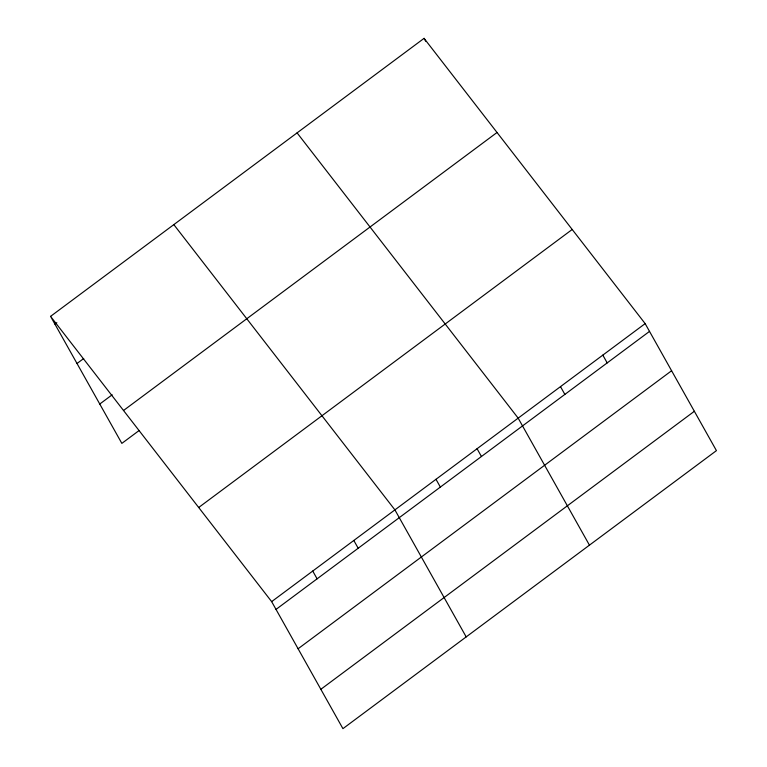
<?xml version="1.0" encoding="UTF-8"?>
<svg xmlns="http://www.w3.org/2000/svg" width="767" height="767" viewBox="0 0 767 767"><rect width="100%" height="100%" fill="white"/><g stroke="black" fill="none" stroke-linecap="round" stroke-linejoin="round"><path stroke-width="1.15" d="M50.564 316.368L424.074 38.35L645.152 323.616L716.436 450.632L342.926 728.65L271.652 601.625L50.564 316.368L121.848 443.384L139.038 430.584M54.927 324.144L56.835 322.725M77.007 363.5L83.699 358.515M99.758 404.036L112.183 394.794M123.516 410.498L497.026 132.49M198.691 507.495L572.201 229.477M271.652 601.625L645.152 323.616M276.015 609.41L649.524 331.392M298.095 648.757L671.604 370.739M320.846 689.303L694.356 411.285M297.078 132.873L518.166 418.14L589.449 545.164M173.821 224.616L394.909 509.882L466.192 636.907M602.824 355.121L607.196 362.906M424.074 38.35L425.704 41.265M560.495 386.626L564.867 394.411M477.074 448.724L481.446 456.499M435.992 479.298L440.363 487.083M353.817 540.467L358.189 548.242M312.735 571.051L317.097 578.826"/></g></svg>
